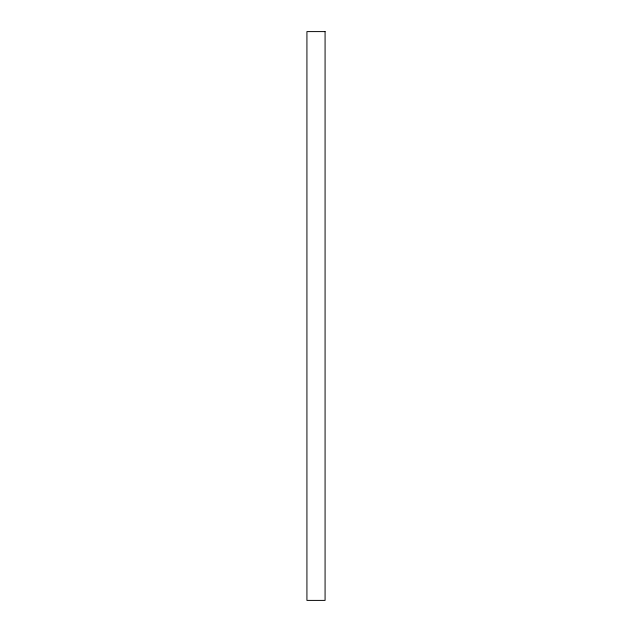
<?xml version="1.0" encoding="UTF-8"?>
<svg xmlns="http://www.w3.org/2000/svg" width="632" height="632" viewBox="0 0 632 632"><rect width="100%" height="100%" fill="white"/><g stroke="black" fill="none" stroke-linecap="round" stroke-linejoin="round"><path stroke-width="0.95" d="M325.077 31.6L306.923 31.6L306.923 600.4L325.077 600.4L325.077 31.6"/></g></svg>
